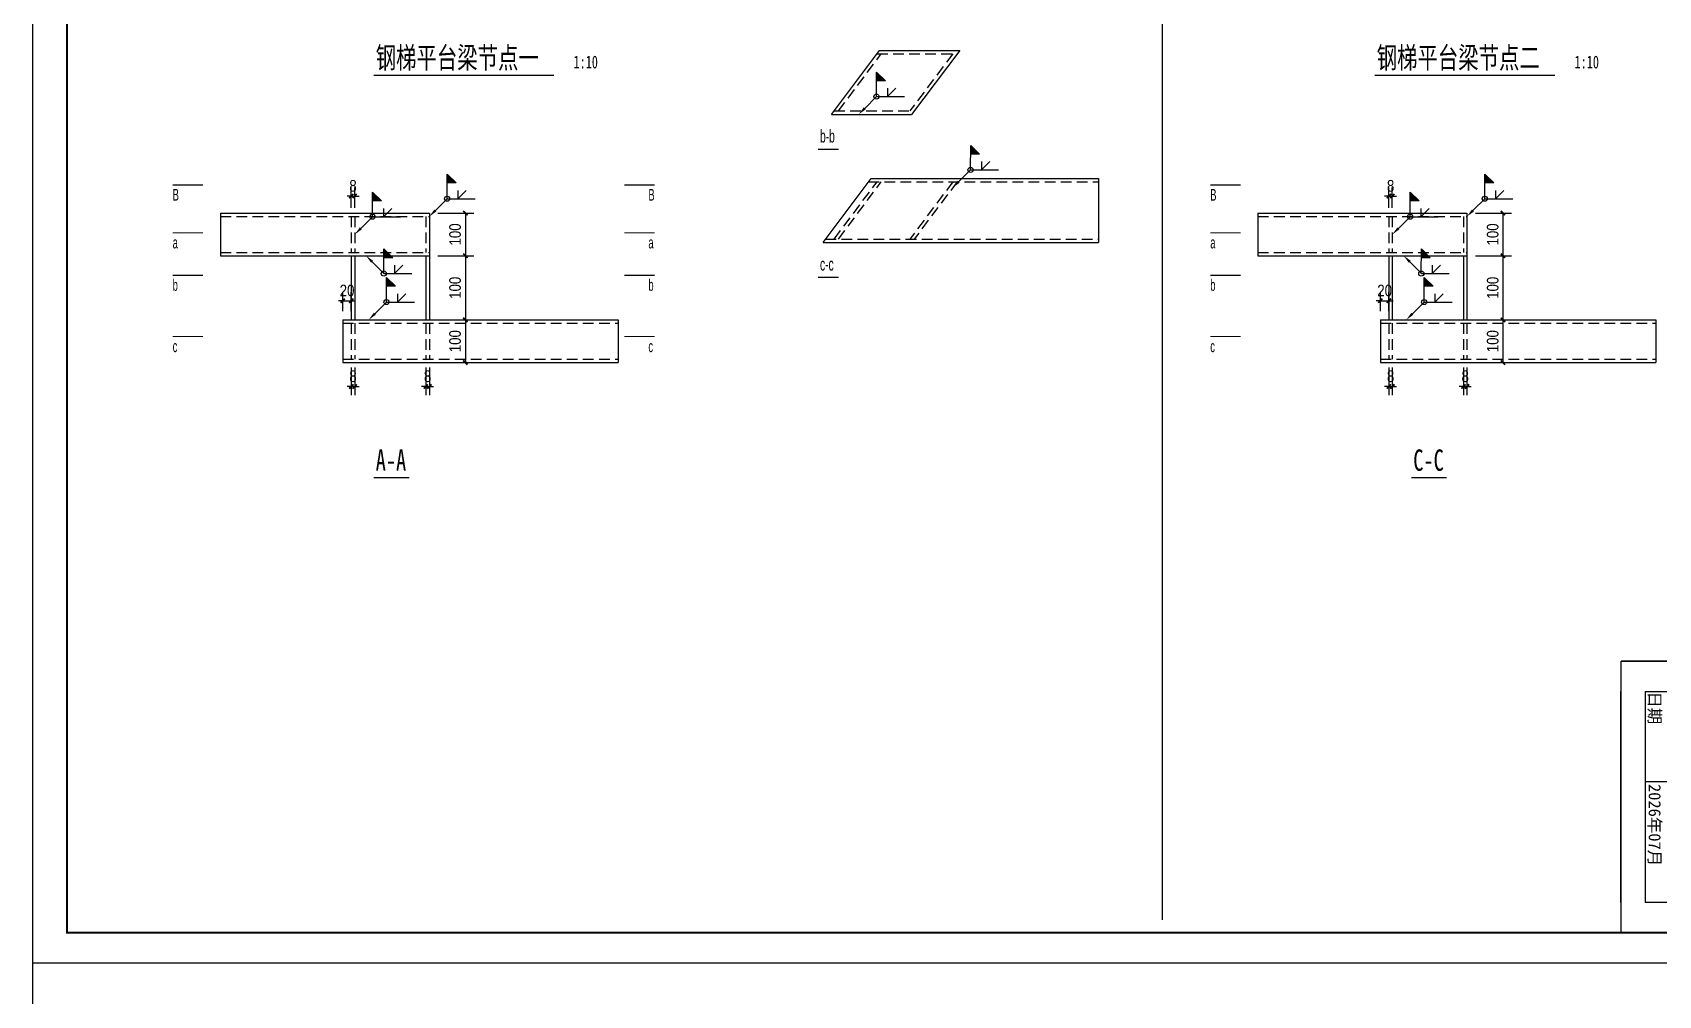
# Model space of a CAD drawing. Extents: x -40040 to 35635, y -182662 to -38118.
# Drawn here: x 11003 to 14810, y -167398 to -165142 of the extents above; entities that cross this region are included whole.
import ezdxf
from ezdxf import colors
from ezdxf.entities.mleader import LeaderData, LeaderLine
from ezdxf.enums import TextEntityAlignment as Align
from ezdxf.math import Vec2, Vec3

# ---------------------------------------------------------------- set-up
doc = ezdxf.new("R2010")
doc.units = 0
doc.header["$LTSCALE"] = 1000
doc.header["$MEASUREMENT"] = 0
doc.linetypes.add('DASHED2', pattern=[0.375, 0.25, -0.125])
doc.layers.add('_0', color=7, linetype='Continuous', lineweight=25)
for name, color, linetype in [('A-ANNO-NOTE', 4, 'Continuous'), ('A-FURN-PATT-251', 251, 'Continuous'), ('GL', 131, 'Continuous'), ('JC', 7, 'Continuous')]:
    doc.layers.add(name, color=color, linetype=linetype)
doc.layers.add('A-ANNO-NPLT', color=250, linetype='Continuous', plot=False)
doc.styles.add('DIM_T3', font='ARIALN.TTF')
doc.styles.get("Standard").update_dxf_attribs({"font": 'tssdengs.shx', "width": 0.7, "bigfont": 'tssdchn.shx'})
doc.styles.add('TBLK-A1$0$EN', font='')
doc.styles.add('黑体', font='', dxfattribs={"width": 0.7})
doc.styles.get('TBLK-A1$0$EN').set_extended_font_data('SimSun')
doc.styles.get('黑体').set_extended_font_data('SimHei')
doc.dimstyles.new('_TCH_ARCH&&10', dxfattribs={"dimtxt": 27.062236, "dimasz": 10, "dimexe": 20, "dimexo": 20, "dimgap": 10, "dimtad": 1, "dimdec": 0, "dimzin": 0, "dimdsep": 46, "dimtxsty": 'DIM_T3', "dimblk": 'ARCHTICK', "dimcen": 0.09, "dimclrd": 6, "dimclre": 6, "dimclrt": 6, "dimazin": 2, "dimtfac": 1, "dimtdec": 0, "dimtix": 1, "dimtmove": 2, "dimatfit": 3, "dimfxl": 100, "dimfxlon": 1, "dimtolj": 1, "dimtzin": 0, "dimarcsym": 0})

# ---------------------------------------------------------------- blocks, each defined once
blk = doc.blocks.new('_ArchTick')
at = {"color": 0, "linetype": 'ByBlock', "const_width": 0.4}
blk.add_lwpolyline([(-0.5, -0.5), (0.5, 0.5)], dxfattribs=at)
blk = doc.blocks.new('*D79')
at = {"layer": 'Defpoints', "color": 0, "transparency": 16777216}
for p in [(11932.1, -165564.8), (11932.1, -165664.8), (12016.4, -165664.8)]:
    blk.add_point(p, dxfattribs=at)
at = {"layer": 'JC', "color": 6, "lineweight": -2, "transparency": 16777216}
for p, q in [((11952.1, -165564.8), (12036.4, -165564.8)), ((12016.4, -165564.8), (12016.4, -165664.8)), ((11952.1, -165664.8), (12036.4, -165664.8))]:
    blk.add_line(p, q, dxfattribs=at)
at = {"layer": 'JC', "color": 6, "lineweight": -2, "transparency": 16777216, "xscale": 10, "yscale": 10, "zscale": 10}
for p, rotation in [((12016.4, -165564.8), 90), ((12016.4, -165664.8), 270)]:
    blk.add_blockref('_ArchTick', p, dxfattribs=dict(at, rotation=rotation))
at = {"layer": 'JC', "color": 6, "transparency": 16777216, "insert": (11992.5, -165614.8), "char_height": 27.06, "attachment_point": 5, "rotation": 90, "style": 'DIM_T3'}
blk.add_mtext('\\A1;100', dxfattribs=at)
blk = doc.blocks.new('*D80')
at = {"layer": 'Defpoints', "color": 0, "transparency": 16777216}
for p in [(11932.1, -165664.8), (11932.1, -165814.8), (12016.4, -165814.8)]:
    blk.add_point(p, dxfattribs=at)
at = {"layer": 'JC', "color": 6, "lineweight": -2, "transparency": 16777216}
for p, q in [((11952.1, -165664.8), (12036.4, -165664.8)), ((12016.4, -165664.8), (12016.4, -165814.8)), ((11952.1, -165814.8), (12036.4, -165814.8))]:
    blk.add_line(p, q, dxfattribs=at)
at = {"layer": 'JC', "color": 6, "lineweight": -2, "transparency": 16777216, "xscale": 10, "yscale": 10, "zscale": 10}
for p, rotation in [((12016.4, -165664.8), 90), ((12016.4, -165814.8), 270)]:
    blk.add_blockref('_ArchTick', p, dxfattribs=dict(at, rotation=rotation))
at = {"layer": 'JC', "color": 6, "transparency": 16777216, "insert": (11992.5, -165739.8), "char_height": 27.06, "attachment_point": 5, "rotation": 90, "style": 'DIM_T3'}
blk.add_mtext('\\A1;100', dxfattribs=at)
blk = doc.blocks.new('*D81')
at = {"layer": 'Defpoints', "color": 0, "transparency": 16777216}
for p in [(11932.1, -165814.8), (11932.1, -165914.8), (12016.4, -165914.8)]:
    blk.add_point(p, dxfattribs=at)
at = {"layer": 'JC', "color": 6, "lineweight": -2, "transparency": 16777216}
for p, q in [((11952.1, -165814.8), (12036.4, -165814.8)), ((12016.4, -165814.8), (12016.4, -165914.8)), ((11952.1, -165914.8), (12036.4, -165914.8))]:
    blk.add_line(p, q, dxfattribs=at)
at = {"layer": 'JC', "color": 6, "lineweight": -2, "transparency": 16777216, "xscale": 10, "yscale": 10, "zscale": 10}
for p, rotation in [((12016.4, -165814.8), 90), ((12016.4, -165914.8), 270)]:
    blk.add_blockref('_ArchTick', p, dxfattribs=dict(at, rotation=rotation))
at = {"layer": 'JC', "color": 6, "transparency": 16777216, "insert": (11992.5, -165864.8), "char_height": 27.06, "attachment_point": 5, "rotation": 90, "style": 'DIM_T3'}
blk.add_mtext('\\A1;100', dxfattribs=at)
blk = doc.blocks.new('*D82')
at = {"layer": 'Defpoints', "color": 0, "transparency": 16777216}
for p in [(11757.4, -165524.9), (11749.4, -165572.8), (11757.4, -165572.8)]:
    blk.add_point(p, dxfattribs=at)
at = {"layer": 'JC', "color": 6, "lineweight": -2, "transparency": 16777216}
for p, q in [((11749.4, -165552.8), (11749.4, -165504.9)), ((11757.4, -165552.8), (11757.4, -165504.9)), ((11749.4, -165524.9), (11739.4, -165524.9)), ((11749.4, -165524.9), (11757.4, -165524.9)), ((11757.4, -165524.9), (11767.4, -165524.9))]:
    blk.add_line(p, q, dxfattribs=at)
at = {"layer": 'JC', "color": 6, "lineweight": -2, "transparency": 16777216, "xscale": 10, "yscale": 10, "zscale": 10}
blk.add_blockref('_ArchTick', (11749.4, -165524.9), dxfattribs=at)
at = {"layer": 'JC', "color": 6, "lineweight": -2, "transparency": 16777216, "xscale": 10, "yscale": 10, "zscale": 10, "rotation": 180}
blk.add_blockref('_ArchTick', (11757.4, -165524.9), dxfattribs=at)
at = {"layer": 'JC', "color": 6, "transparency": 16777216, "insert": (11753.4, -165501), "char_height": 27.06, "attachment_point": 5, "style": 'DIM_T3'}
blk.add_mtext('\\A1;8', dxfattribs=at)
blk = doc.blocks.new('*D83')
at = {"layer": 'Defpoints', "color": 0, "transparency": 16777216}
for p in [(11749.4, -165770.1), (11729.4, -165814.8), (11749.4, -165814.8)]:
    blk.add_point(p, dxfattribs=at)
at = {"layer": 'JC', "color": 6, "lineweight": -2, "transparency": 16777216}
for p, q in [((11729.4, -165770.1), (11719.4, -165770.1)), ((11729.4, -165794.8), (11729.4, -165750.1)), ((11729.4, -165770.1), (11749.4, -165770.1)), ((11749.4, -165794.8), (11749.4, -165750.1)), ((11749.4, -165770.1), (11759.4, -165770.1))]:
    blk.add_line(p, q, dxfattribs=at)
at = {"layer": 'JC', "color": 6, "lineweight": -2, "transparency": 16777216, "xscale": 10, "yscale": 10, "zscale": 10}
blk.add_blockref('_ArchTick', (11729.4, -165770.1), dxfattribs=at)
at = {"layer": 'JC', "color": 6, "lineweight": -2, "transparency": 16777216, "xscale": 10, "yscale": 10, "zscale": 10, "rotation": 180}
blk.add_blockref('_ArchTick', (11749.4, -165770.1), dxfattribs=at)
at = {"layer": 'JC', "color": 6, "transparency": 16777216, "insert": (11739.4, -165746.3), "char_height": 27.06, "attachment_point": 5, "style": 'DIM_T3'}
blk.add_mtext('\\A1;20', dxfattribs=at)
blk = doc.blocks.new('*D85')
at = {"layer": 'Defpoints', "color": 0, "transparency": 16777216}
for p in [(11924.1, -165906.8), (11932.1, -165906.8), (11932.1, -165971.1)]:
    blk.add_point(p, dxfattribs=at)
at = {"layer": 'JC', "color": 6, "lineweight": -2, "transparency": 16777216}
for p, q in [((11924.1, -165926.8), (11924.1, -165991.1)), ((11932.1, -165926.8), (11932.1, -165991.1)), ((11924.1, -165971.1), (11914.1, -165971.1)), ((11924.1, -165971.1), (11932.1, -165971.1)), ((11932.1, -165971.1), (11942.1, -165971.1))]:
    blk.add_line(p, q, dxfattribs=at)
at = {"layer": 'JC', "color": 6, "lineweight": -2, "transparency": 16777216, "xscale": 10, "yscale": 10, "zscale": 10}
blk.add_blockref('_ArchTick', (11924.1, -165971.1), dxfattribs=at)
at = {"layer": 'JC', "color": 6, "lineweight": -2, "transparency": 16777216, "xscale": 10, "yscale": 10, "zscale": 10, "rotation": 180}
blk.add_blockref('_ArchTick', (11932.1, -165971.1), dxfattribs=at)
at = {"layer": 'JC', "color": 6, "transparency": 16777216, "insert": (11928.1, -165947.2), "char_height": 27.06, "attachment_point": 5, "style": 'DIM_T3'}
blk.add_mtext('\\A1;8', dxfattribs=at)
blk = doc.blocks.new('*D78')
at = {"layer": 'Defpoints', "color": 0, "transparency": 16777216}
for p in [(11749.4, -165906.8), (11757.4, -165906.8), (11757.4, -165971.1)]:
    blk.add_point(p, dxfattribs=at)
at = {"layer": 'JC', "color": 6, "lineweight": -2, "transparency": 16777216}
for p, q in [((11749.4, -165926.8), (11749.4, -165991.1)), ((11757.4, -165926.8), (11757.4, -165991.1)), ((11749.4, -165971.1), (11739.4, -165971.1)), ((11749.4, -165971.1), (11757.4, -165971.1)), ((11757.4, -165971.1), (11767.4, -165971.1))]:
    blk.add_line(p, q, dxfattribs=at)
at = {"layer": 'JC', "color": 6, "lineweight": -2, "transparency": 16777216, "xscale": 10, "yscale": 10, "zscale": 10}
blk.add_blockref('_ArchTick', (11749.4, -165971.1), dxfattribs=at)
at = {"layer": 'JC', "color": 6, "lineweight": -2, "transparency": 16777216, "xscale": 10, "yscale": 10, "zscale": 10, "rotation": 180}
blk.add_blockref('_ArchTick', (11757.4, -165971.1), dxfattribs=at)
at = {"layer": 'JC', "color": 6, "transparency": 16777216, "insert": (11753.4, -165947.2), "char_height": 27.06, "attachment_point": 5, "style": 'DIM_T3'}
blk.add_mtext('\\A1;8', dxfattribs=at)
blk = doc.blocks.new('*D87')
at = {"layer": 'Defpoints', "color": 0, "transparency": 16777216}
for p in [(14361.8, -165564.8), (14361.8, -165664.8), (14446.1, -165664.8)]:
    blk.add_point(p, dxfattribs=at)
at = {"layer": 'JC', "color": 6, "lineweight": -2, "transparency": 16777216}
for p, q in [((14381.8, -165564.8), (14466.1, -165564.8)), ((14446.1, -165564.8), (14446.1, -165664.8)), ((14381.8, -165664.8), (14466.1, -165664.8))]:
    blk.add_line(p, q, dxfattribs=at)
at = {"layer": 'JC', "color": 6, "lineweight": -2, "transparency": 16777216, "xscale": 10, "yscale": 10, "zscale": 10}
for p, rotation in [((14446.1, -165564.8), 90), ((14446.1, -165664.8), 270)]:
    blk.add_blockref('_ArchTick', p, dxfattribs=dict(at, rotation=rotation))
at = {"layer": 'JC', "color": 6, "transparency": 16777216, "insert": (14422.2, -165614.8), "char_height": 27.06, "attachment_point": 5, "rotation": 90, "style": 'DIM_T3'}
blk.add_mtext('\\A1;100', dxfattribs=at)
blk = doc.blocks.new('*D88')
at = {"layer": 'Defpoints', "color": 0, "transparency": 16777216}
for p in [(14361.8, -165664.8), (14361.8, -165814.8), (14446.1, -165814.8)]:
    blk.add_point(p, dxfattribs=at)
at = {"layer": 'JC', "color": 6, "lineweight": -2, "transparency": 16777216}
for p, q in [((14381.8, -165664.8), (14466.1, -165664.8)), ((14446.1, -165664.8), (14446.1, -165814.8)), ((14381.8, -165814.8), (14466.1, -165814.8))]:
    blk.add_line(p, q, dxfattribs=at)
at = {"layer": 'JC', "color": 6, "lineweight": -2, "transparency": 16777216, "xscale": 10, "yscale": 10, "zscale": 10}
for p, rotation in [((14446.1, -165664.8), 90), ((14446.1, -165814.8), 270)]:
    blk.add_blockref('_ArchTick', p, dxfattribs=dict(at, rotation=rotation))
at = {"layer": 'JC', "color": 6, "transparency": 16777216, "insert": (14422.2, -165739.8), "char_height": 27.06, "attachment_point": 5, "rotation": 90, "style": 'DIM_T3'}
blk.add_mtext('\\A1;100', dxfattribs=at)
blk = doc.blocks.new('*D89')
at = {"layer": 'Defpoints', "color": 0, "transparency": 16777216}
for p in [(14361.8, -165814.8), (14361.8, -165914.8), (14446.1, -165914.8)]:
    blk.add_point(p, dxfattribs=at)
at = {"layer": 'JC', "color": 6, "lineweight": -2, "transparency": 16777216}
for p, q in [((14381.8, -165814.8), (14466.1, -165814.8)), ((14446.1, -165814.8), (14446.1, -165914.8)), ((14381.8, -165914.8), (14466.1, -165914.8))]:
    blk.add_line(p, q, dxfattribs=at)
at = {"layer": 'JC', "color": 6, "lineweight": -2, "transparency": 16777216, "xscale": 10, "yscale": 10, "zscale": 10}
for p, rotation in [((14446.1, -165814.8), 90), ((14446.1, -165914.8), 270)]:
    blk.add_blockref('_ArchTick', p, dxfattribs=dict(at, rotation=rotation))
at = {"layer": 'JC', "color": 6, "transparency": 16777216, "insert": (14422.2, -165864.8), "char_height": 27.06, "attachment_point": 5, "rotation": 90, "style": 'DIM_T3'}
blk.add_mtext('\\A1;100', dxfattribs=at)
blk = doc.blocks.new('*D90')
at = {"layer": 'Defpoints', "color": 0, "transparency": 16777216}
for p in [(14187.1, -165524.9), (14179.1, -165572.8), (14187.1, -165572.8)]:
    blk.add_point(p, dxfattribs=at)
at = {"layer": 'JC', "color": 6, "lineweight": -2, "transparency": 16777216}
for p, q in [((14179.1, -165552.8), (14179.1, -165504.9)), ((14187.1, -165552.8), (14187.1, -165504.9)), ((14179.1, -165524.9), (14169.1, -165524.9)), ((14179.1, -165524.9), (14187.1, -165524.9)), ((14187.1, -165524.9), (14197.1, -165524.9))]:
    blk.add_line(p, q, dxfattribs=at)
at = {"layer": 'JC', "color": 6, "lineweight": -2, "transparency": 16777216, "xscale": 10, "yscale": 10, "zscale": 10}
blk.add_blockref('_ArchTick', (14179.1, -165524.9), dxfattribs=at)
at = {"layer": 'JC', "color": 6, "lineweight": -2, "transparency": 16777216, "xscale": 10, "yscale": 10, "zscale": 10, "rotation": 180}
blk.add_blockref('_ArchTick', (14187.1, -165524.9), dxfattribs=at)
at = {"layer": 'JC', "color": 6, "transparency": 16777216, "insert": (14183.1, -165501), "char_height": 27.06, "attachment_point": 5, "style": 'DIM_T3'}
blk.add_mtext('\\A1;8', dxfattribs=at)
blk = doc.blocks.new('*D91')
at = {"layer": 'Defpoints', "color": 0, "transparency": 16777216}
for p in [(14179.1, -165770.1), (14159.1, -165814.8), (14179.1, -165814.8)]:
    blk.add_point(p, dxfattribs=at)
at = {"layer": 'JC', "color": 6, "lineweight": -2, "transparency": 16777216}
for p, q in [((14159.1, -165770.1), (14149.1, -165770.1)), ((14159.1, -165794.8), (14159.1, -165750.1)), ((14159.1, -165770.1), (14179.1, -165770.1)), ((14179.1, -165794.8), (14179.1, -165750.1)), ((14179.1, -165770.1), (14189.1, -165770.1))]:
    blk.add_line(p, q, dxfattribs=at)
at = {"layer": 'JC', "color": 6, "lineweight": -2, "transparency": 16777216, "xscale": 10, "yscale": 10, "zscale": 10}
blk.add_blockref('_ArchTick', (14159.1, -165770.1), dxfattribs=at)
at = {"layer": 'JC', "color": 6, "lineweight": -2, "transparency": 16777216, "xscale": 10, "yscale": 10, "zscale": 10, "rotation": 180}
blk.add_blockref('_ArchTick', (14179.1, -165770.1), dxfattribs=at)
at = {"layer": 'JC', "color": 6, "transparency": 16777216, "insert": (14169.1, -165746.3), "char_height": 27.06, "attachment_point": 5, "style": 'DIM_T3'}
blk.add_mtext('\\A1;20', dxfattribs=at)
blk = doc.blocks.new('*D92')
at = {"layer": 'Defpoints', "color": 0, "transparency": 16777216}
for p in [(14353.8, -165906.8), (14361.8, -165906.8), (14361.8, -165971.1)]:
    blk.add_point(p, dxfattribs=at)
at = {"layer": 'JC', "color": 6, "lineweight": -2, "transparency": 16777216}
for p, q in [((14353.8, -165926.8), (14353.8, -165991.1)), ((14361.8, -165926.8), (14361.8, -165991.1)), ((14353.8, -165971.1), (14343.8, -165971.1)), ((14353.8, -165971.1), (14361.8, -165971.1)), ((14361.8, -165971.1), (14371.8, -165971.1))]:
    blk.add_line(p, q, dxfattribs=at)
at = {"layer": 'JC', "color": 6, "lineweight": -2, "transparency": 16777216, "xscale": 10, "yscale": 10, "zscale": 10}
blk.add_blockref('_ArchTick', (14353.8, -165971.1), dxfattribs=at)
at = {"layer": 'JC', "color": 6, "lineweight": -2, "transparency": 16777216, "xscale": 10, "yscale": 10, "zscale": 10, "rotation": 180}
blk.add_blockref('_ArchTick', (14361.8, -165971.1), dxfattribs=at)
at = {"layer": 'JC', "color": 6, "transparency": 16777216, "insert": (14357.8, -165947.2), "char_height": 27.06, "attachment_point": 5, "style": 'DIM_T3'}
blk.add_mtext('\\A1;8', dxfattribs=at)
blk = doc.blocks.new('*D86')
at = {"layer": 'Defpoints', "color": 0, "transparency": 16777216}
for p in [(14179.1, -165906.8), (14187.1, -165906.8), (14187.1, -165971.1)]:
    blk.add_point(p, dxfattribs=at)
at = {"layer": 'JC', "color": 6, "lineweight": -2, "transparency": 16777216}
for p, q in [((14179.1, -165926.8), (14179.1, -165991.1)), ((14187.1, -165926.8), (14187.1, -165991.1)), ((14179.1, -165971.1), (14169.1, -165971.1)), ((14179.1, -165971.1), (14187.1, -165971.1)), ((14187.1, -165971.1), (14197.1, -165971.1))]:
    blk.add_line(p, q, dxfattribs=at)
at = {"layer": 'JC', "color": 6, "lineweight": -2, "transparency": 16777216, "xscale": 10, "yscale": 10, "zscale": 10}
blk.add_blockref('_ArchTick', (14179.1, -165971.1), dxfattribs=at)
at = {"layer": 'JC', "color": 6, "lineweight": -2, "transparency": 16777216, "xscale": 10, "yscale": 10, "zscale": 10, "rotation": 180}
blk.add_blockref('_ArchTick', (14187.1, -165971.1), dxfattribs=at)
at = {"layer": 'JC', "color": 6, "transparency": 16777216, "insert": (14183.1, -165947.2), "char_height": 27.06, "attachment_point": 5, "style": 'DIM_T3'}
blk.add_mtext('\\A1;8', dxfattribs=at)
blk = doc.blocks.new('tukuang 10')
at = {"layer": 'A-ANNO-NOTE', "const_width": 5.05, "flags": 128}
blk.add_lwpolyline([(-8916.3, -167250.2), (-3127.8, -167250.2), (-3127.8, -163191.2), (-8916.3, -163191.2)], close=True, dxfattribs=at)
at = {"layer": 'A-ANNO-NOTE', "const_width": 3.54, "flags": 128}
blk.add_lwpolyline([(-5277.5, -166614.4), (-3127.8, -166614.4)], dxfattribs=at)
at = {"layer": 'A-ANNO-NOTE', "const_width": 3.54}
blk.add_lwpolyline([(-5277.5, -166614.4), (-5277.5, -167250.2)], dxfattribs=at)
at = {"layer": 'A-ANNO-NPLT'}
for p, q in [((-5221, -166685.1), (-5221, -167179.4)), ((-5221, -166685.1), (-5221, -167179.4)), ((-3184.4, -166897.2), (-5221, -166897.2))]:
    blk.add_line(p, q, dxfattribs=at)
blk.add_lwpolyline([(-8997.1, -167320.9), (-3057.1, -167320.9), (-3057.1, -163120.4), (-8997.1, -163120.4)], close=True, dxfattribs=at)
for points in [[(-5277.5, -167179.4), (-5277.5, -166685.1)], [(-5221, -166685.1), (-3184.4, -166685.1)], [(-3184.4, -167179.4), (-5221, -167179.4)]]:
    blk.add_lwpolyline(points, dxfattribs=at)
at = {"layer": 'A-ANNO-NOTE', "style": 'TBLK-A1$0$EN'}
for s, p in [('日期', (-5221, -166685.1)), ('2026年07月', (-5221, -166902.1))]:
    blk.add_text(s, height=28.29, rotation=270, dxfattribs=at).set_placement(p, align=Align.BOTTOM_LEFT)

msp = doc.modelspace()

# ---------------------------------------------------------------- hatches: boundary and pattern name
at = {"layer": 'JC'}
h = msp.add_hatch(color=2, dxfattribs=at)
h.dxf.hatch_style = 1
h.paths.add_polyline_path([(13000.1, -165255.1), (12979.5, -165234.5), (12979.3, -165255.1)])
h = msp.add_hatch(color=2, dxfattribs=at)
h.dxf.hatch_style = 1
h.paths.add_polyline_path([(13220.4, -165426.7), (13199.8, -165406.1), (13199.7, -165426.7)])
h = msp.add_hatch(color=2, dxfattribs=at)
h.dxf.hatch_style = 1
h.paths.add_polyline_path([(11994.7, -165494.3), (11974.1, -165473.7), (11973.9, -165494.3)])
h = msp.add_hatch(color=2, dxfattribs=at)
h.dxf.hatch_style = 1
h.paths.add_polyline_path([(14424.4, -165494.3), (14403.8, -165473.7), (14403.6, -165494.3)])
h = msp.add_hatch(color=2, dxfattribs=at)
h.dxf.hatch_style = 1
h.paths.add_polyline_path([(11820, -165536.3), (11799.4, -165515.7), (11799.3, -165536.3)])
h = msp.add_hatch(color=2, dxfattribs=at)
h.dxf.hatch_style = 1
h.paths.add_polyline_path([(14249.7, -165536.3), (14229.1, -165515.7), (14229, -165536.3)])
h = msp.add_hatch(color=2, dxfattribs=at)
h.dxf.hatch_style = 1
h.paths.add_polyline_path([(11846.3, -165669.5), (11825.7, -165648.9), (11825.6, -165669.5)])
h = msp.add_hatch(color=2, dxfattribs=at)
h.dxf.hatch_style = 1
h.paths.add_polyline_path([(14276, -165669.5), (14255.4, -165648.9), (14255.3, -165669.5)])
h = msp.add_hatch(color=2, dxfattribs=at)
h.dxf.hatch_style = 1
h.paths.add_polyline_path([(11852.7, -165736.3), (11832.1, -165715.7), (11832, -165736.3)])
h = msp.add_hatch(color=2, dxfattribs=at)
h.dxf.hatch_style = 1
h.paths.add_polyline_path([(14282.4, -165736.3), (14261.8, -165715.7), (14261.7, -165736.3)])

# ---------------------------------------------------------------- linework, layer by layer
at = {"layer": 'A-FURN-PATT-251'}
for p, q in [((11002.9, -88120.4), (11002.9, -182662.1)), ((13647.9, -163220.4), (13647.9, -167220.4))]:
    msp.add_line(p, q, dxfattribs=at)
at = {"layer": 'GL', "color": 2}
for p, q in [((12874, -165333.6), (12986.5, -165183.6)), ((12986.5, -165183.6), (13174, -165183.6)), ((13174, -165183.6), (13061.5, -165333.6)), ((12874, -165333.6), (13061.5, -165333.6))]:
    msp.add_line(p, q, dxfattribs=at)
at = {"layer": 'GL', "color": 2, "linetype": 'DASHED2', "ltscale": 0.1}
for p, q in [((12890, -165325.6), (12990.5, -165191.6)), ((12980.5, -165191.6), (13168, -165191.6)), ((13158, -165191.6), (13057.5, -165325.6)), ((12880, -165325.6), (13067.5, -165325.6))]:
    msp.add_line(p, q, dxfattribs=at)
at = {"layer": 'GL', "color": 81}
for p, q in [((12854, -165633.6), (12966.5, -165483.6)), ((12966.5, -165483.6), (13498.7, -165483.6)), ((13498.7, -165483.6), (13498.7, -165633.6)), ((12854, -165633.6), (13498.7, -165633.6)), ((11729.4, -165814.8), (12374.1, -165814.8)), ((11729.4, -165822.8), (11729.4, -165906.8)), ((12374.1, -165814.8), (12374.1, -165914.8)), ((14159.1, -165814.8), (14803.8, -165814.8)), ((14159.1, -165822.8), (14159.1, -165906.8)), ((14803.8, -165814.8), (14803.8, -165914.8)), ((11729.4, -165914.8), (12374.1, -165914.8)), ((14159.1, -165914.8), (14803.8, -165914.8))]:
    msp.add_line(p, q, dxfattribs=at)
at = {"layer": 'GL', "color": 81, "linetype": 'DASHED2', "ltscale": 0.1}
for p, q in [((12880, -165625.6), (12980.5, -165491.6)), ((12890, -165625.6), (12990.5, -165491.6)), ((12960.5, -165491.6), (13498.7, -165491.6)), ((13158, -165491.6), (13057.5, -165625.6)), ((13168, -165491.6), (13067.5, -165625.6)), ((12860, -165625.6), (13498.7, -165625.6)), ((11729.4, -165822.8), (12374.1, -165822.8)), ((11749.4, -165822.8), (11749.4, -165906.8)), ((11757.4, -165822.8), (11757.4, -165906.8)), ((11924.1, -165822.8), (11924.1, -165906.8)), ((11932.1, -165822.8), (11932.1, -165906.8)), ((14159.1, -165822.8), (14803.8, -165822.8)), ((14179.1, -165822.8), (14179.1, -165906.8)), ((14187.1, -165822.8), (14187.1, -165906.8)), ((14353.8, -165822.8), (14353.8, -165906.8)), ((14361.8, -165822.8), (14361.8, -165906.8)), ((11729.4, -165906.8), (12374.1, -165906.8)), ((14159.1, -165906.8), (14803.8, -165906.8))]:
    msp.add_line(p, q, dxfattribs=at)
at = {"layer": 'GL'}
for p, q in [((11442.8, -165564.8), (11932.1, -165564.8)), ((11442.8, -165564.8), (11442.8, -165664.8)), ((11932.1, -165564.8), (11932.1, -165664.8)), ((13872.5, -165564.8), (14361.8, -165564.8)), ((13872.5, -165564.8), (13872.5, -165664.8)), ((14361.8, -165564.8), (14361.8, -165664.8)), ((11442.8, -165664.8), (11932.1, -165664.8)), ((13872.5, -165664.8), (14361.8, -165664.8)), ((11729.4, -165814.8), (11729.4, -165914.8)), ((14159.1, -165814.8), (14159.1, -165914.8))]:
    msp.add_line(p, q, dxfattribs=at)
at = {"layer": 'GL', "linetype": 'DASHED2', "ltscale": 0.1}
for p, q in [((11442.8, -165572.8), (11932.1, -165572.8)), ((11749.4, -165572.8), (11749.4, -165656.8)), ((11757.4, -165572.8), (11757.4, -165656.8)), ((11924.1, -165572.8), (11924.1, -165656.8)), ((11932.1, -165572.8), (11932.1, -165656.8)), ((13872.5, -165572.8), (14361.8, -165572.8)), ((14179.1, -165572.8), (14179.1, -165656.8)), ((14187.1, -165572.8), (14187.1, -165656.8)), ((14353.8, -165572.8), (14353.8, -165656.8)), ((14361.8, -165572.8), (14361.8, -165656.8)), ((11442.8, -165656.8), (11932.1, -165656.8)), ((13872.5, -165656.8), (14361.8, -165656.8))]:
    msp.add_line(p, q, dxfattribs=at)
at = {"layer": 'GL', "color": 2}
msp.add_lwpolyline([(12986.5, -165183.6), (13023.7, -165183.6)], dxfattribs=at)
at = {"layer": 'JC', "color": 6}
for p, q in [((11802.4, -165241.6), (12223.3, -165241.6)), ((14146.4, -165241.6), (14567.3, -165241.6)), ((12842.8, -165415.2), (12890.6, -165415.2)), ((12842.8, -165715.2), (12890.6, -165715.2)), ((11802.4, -166184.2), (11884.6, -166184.2)), ((14232.1, -166184.2), (14314.3, -166184.2))]:
    msp.add_line(p, q, dxfattribs=at)
at = {"layer": 'JC', "color": 2}
for p, q in [((12979.1, -165292), (12979.5, -165234.5)), ((12979.5, -165234.5), (13000.1, -165255.1)), ((13000.1, -165255.1), (12979.3, -165255.1)), ((13004.6, -165272.5), (13004.6, -165292)), ((13004.6, -165292), (13024.1, -165272.5)), ((12979.5, -165292), (13044.6, -165292)), ((13199.4, -165463.6), (13199.8, -165406.1)), ((13220.4, -165426.7), (13199.7, -165426.7)), ((13199.8, -165406.1), (13220.4, -165426.7)), ((13199.8, -165463.6), (13264.9, -165463.6)), ((13224.9, -165444.1), (13224.9, -165463.6)), ((13224.9, -165463.6), (13244.4, -165444.1)), ((11973.7, -165531.2), (11974.1, -165473.7)), ((11994.7, -165494.3), (11973.9, -165494.3)), ((11974.1, -165473.7), (11994.7, -165494.3)), ((14403.4, -165531.2), (14403.8, -165473.7)), ((14424.4, -165494.3), (14403.6, -165494.3)), ((14403.8, -165473.7), (14424.4, -165494.3)), ((11799, -165573.2), (11799.4, -165515.7)), ((11820, -165536.3), (11799.3, -165536.3)), ((11799.4, -165515.7), (11820, -165536.3)), ((11974.1, -165531.2), (12039.2, -165531.2)), ((11999.1, -165511.7), (11999.1, -165531.2)), ((11999.1, -165531.2), (12018.7, -165511.7)), ((14228.7, -165573.2), (14229.1, -165515.7)), ((14249.7, -165536.3), (14229, -165536.3)), ((14229.1, -165515.7), (14249.7, -165536.3)), ((14403.8, -165531.2), (14468.9, -165531.2)), ((14428.9, -165511.7), (14428.9, -165531.2)), ((14428.9, -165531.2), (14448.4, -165511.7)), ((11799.4, -165573.2), (11864.5, -165573.2)), ((11824.5, -165553.7), (11824.5, -165573.2)), ((11824.5, -165573.2), (11844, -165553.7)), ((14229.1, -165573.2), (14294.2, -165573.2)), ((14254.2, -165553.7), (14254.2, -165573.2)), ((14254.2, -165573.2), (14273.7, -165553.7)), ((11825.3, -165706.4), (11825.7, -165648.9)), ((11825.7, -165648.9), (11846.3, -165669.5)), ((14255, -165706.4), (14255.4, -165648.9)), ((14255.4, -165648.9), (14276, -165669.5)), ((11749.4, -165664.8), (11749.4, -165814.8)), ((11757.4, -165664.8), (11757.4, -165814.8)), ((11846.3, -165669.5), (11825.6, -165669.5)), ((11850.8, -165686.8), (11850.8, -165706.4)), ((11850.8, -165706.4), (11870.3, -165686.8)), ((11924.1, -165664.8), (11924.1, -165814.8)), ((11932.1, -165664.8), (11932.1, -165814.8)), ((14179.1, -165664.8), (14179.1, -165814.8)), ((14187.1, -165664.8), (14187.1, -165814.8)), ((14276, -165669.5), (14255.3, -165669.5)), ((14280.5, -165686.8), (14280.5, -165706.4)), ((14280.5, -165706.4), (14300, -165686.8)), ((14353.8, -165664.8), (14353.8, -165814.8)), ((14361.8, -165664.8), (14361.8, -165814.8)), ((11825.7, -165706.4), (11890.8, -165706.4)), ((11831.8, -165773.2), (11832.1, -165715.7)), ((11852.7, -165736.3), (11832, -165736.3)), ((11832.1, -165715.7), (11852.7, -165736.3)), ((14255.4, -165706.4), (14320.5, -165706.4)), ((14261.5, -165773.2), (14261.8, -165715.7)), ((14282.4, -165736.3), (14261.7, -165736.3)), ((14261.8, -165715.7), (14282.4, -165736.3)), ((11832.1, -165773.2), (11897.2, -165773.2)), ((11857.2, -165753.7), (11857.2, -165773.2)), ((11857.2, -165773.2), (11876.7, -165753.7)), ((14261.8, -165773.2), (14326.9, -165773.2)), ((14286.9, -165753.7), (14286.9, -165773.2)), ((14286.9, -165773.2), (14306.4, -165753.7))]:
    msp.add_line(p, q, dxfattribs=at)
at = {"layer": 'JC', "color": 6, "const_width": 3}
for points in [[(11402.1, -165499), (11331, -165499)], [(12388.6, -165499), (12459.7, -165499)], [(13831.8, -165499), (13760.7, -165499)], [(11402.1, -165611), (11331, -165611)], [(12388.6, -165611), (12459.7, -165611)], [(13831.8, -165611), (13760.7, -165611)], [(11402.1, -165710.4), (11331, -165710.4)], [(12388.6, -165710.4), (12459.7, -165710.4)], [(13831.8, -165710.4), (13760.7, -165710.4)], [(11402.1, -165853.9), (11331, -165853.9)], [(12388.6, -165853.9), (12459.7, -165853.9)], [(13831.8, -165853.9), (13760.7, -165853.9)]]:
    msp.add_lwpolyline(points, dxfattribs=at)
at = {"layer": 'JC', "color": 2}
for centre in [(12979.1, -165292), (13199.4, -165463.6), (11973.7, -165531.2), (14403.4, -165531.2), (11799, -165573.2), (14228.7, -165573.2), (11825.3, -165706.4), (14255, -165706.4), (11831.8, -165773.2), (14261.5, -165773.2)]:
    msp.add_circle(centre, 6, dxfattribs=at)

# ---------------------------------------------------------------- block references
at = {"layer": '_0'}
msp.add_blockref('tukuang 10', (20000, 0), dxfattribs=at)

# ---------------------------------------------------------------- texts
at = {"layer": 'JC', "color": 6, "width": 0.7}
for s, height, style, p in [('钢梯平台梁节点一', 50, '黑体', (11806.5, -165225.9)), ('1:10', 30, '黑体', (12269.7, -165225.9)), ('钢梯平台梁节点二', 50, '黑体', (14150.5, -165225.9)), ('1:10', 30, '黑体', (14613.8, -165225.9)), ('b-b', 30, 'DIM_T3', (12846.9, -165399.5)), ('B', 27.1, 'DIM_T3', (11331.1, -165535.5)), ('B', 27.1, 'DIM_T3', (12445.1, -165535.5)), ('B', 27.1, 'DIM_T3', (13760.8, -165535.5)), ('a', 27.1, 'DIM_T3', (11331.1, -165647.5)), ('a', 27.1, 'DIM_T3', (12445.1, -165647.5)), ('a', 27.1, 'DIM_T3', (13760.8, -165647.5)), ('c-c', 30, 'DIM_T3', (12846.9, -165699.5)), ('b', 27.1, 'DIM_T3', (11331.1, -165746.9)), ('b', 27.1, 'DIM_T3', (12445.1, -165746.9)), ('b', 27.1, 'DIM_T3', (13760.8, -165746.9)), ('c', 27.1, 'DIM_T3', (11331.1, -165890.4)), ('c', 27.1, 'DIM_T3', (12445.1, -165890.4)), ('c', 27.1, 'DIM_T3', (13760.8, -165890.4)), ('C-C', 50, '黑体', (14236.2, -166168.5)), ('A-A', 50, '黑体', (11806.5, -166168.5))]:
    msp.add_text(s, height=height, dxfattribs=dict(at, style=style)).set_placement(p)

# ---------------------------------------------------------------- dimensions: what is measured, and where the dimension line sits
at = {"layer": 'JC', "color": 2}
for base, p1, p2, picture, middle in [((11757.4, -165524.9), (11749.4, -165572.8), (11757.4, -165572.8), '*D82', (11753.4, -165501)), ((14187.1, -165524.9), (14179.1, -165572.8), (14187.1, -165572.8), '*D90', (14183.1, -165501)), ((11749.4, -165770.1), (11729.4, -165814.8), (11749.4, -165814.8), '*D83', (11739.4, -165746.3)), ((14179.1, -165770.1), (14159.1, -165814.8), (14179.1, -165814.8), '*D91', (14169.1, -165746.3)), ((11757.4, -165971.1), (11749.4, -165906.8), (11757.4, -165906.8), '*D78', (11753.4, -165947.2)), ((11932.1, -165971.1), (11924.1, -165906.8), (11932.1, -165906.8), '*D85', (11928.1, -165947.2)), ((14187.1, -165971.1), (14179.1, -165906.8), (14187.1, -165906.8), '*D86', (14183.1, -165947.2)), ((14361.8, -165971.1), (14353.8, -165906.8), (14361.8, -165906.8), '*D92', (14357.8, -165947.2))]:
    dim = msp.add_linear_dim(base=base, p1=p1, p2=p2, dimstyle='_TCH_ARCH&&10', dxfattribs=at)
    dim.commit()
    dim.dimension.update_dxf_attribs({"geometry": picture, "text_midpoint": middle})
for base, p1, p2, picture, middle in [((12016.4, -165664.8), (11932.1, -165564.8), (11932.1, -165664.8), '*D79', (11992.5, -165614.8)), ((14446.1, -165664.8), (14361.8, -165564.8), (14361.8, -165664.8), '*D87', (14422.2, -165614.8)), ((12016.4, -165914.8), (11932.1, -165814.8), (11932.1, -165914.8), '*D81', (11992.5, -165864.8)), ((14446.1, -165914.8), (14361.8, -165814.8), (14361.8, -165914.8), '*D89', (14422.2, -165864.8))]:
    dim = msp.add_linear_dim(base=base, p1=p1, p2=p2, angle=90, dimstyle='_TCH_ARCH&&10', dxfattribs=at)
    dim.commit()
    dim.dimension.update_dxf_attribs({"geometry": picture, "text_midpoint": middle})
for base, p1, p2, picture, middle in [((12016.4, -165814.8), (11932.1, -165664.8), (11932.1, -165814.8), '*D80', (11992.5, -165739.8)), ((14446.1, -165814.8), (14361.8, -165664.8), (14361.8, -165814.8), '*D88', (14422.2, -165739.8))]:
    dim = msp.add_linear_dim(base=base, p1=p1, p2=p2, angle=90, text='100', dimstyle='_TCH_ARCH&&10', dxfattribs=at)
    dim.commit()
    dim.dimension.update_dxf_attribs({"geometry": picture, "text_midpoint": middle})

# ---------------------------------------------------------------- leaders
ml = msp.add_multileader_mtext('Standard', dxfattribs=at)
ml.set_content('', color=2)
ml.set_leader_properties()
ml.build(insert=Vec2(0, 0))
ml.multileader.update_dxf_attribs({"text_right_attachment_type": 6, "dogleg_length": 0.36, "arrow_head_size": 20})
ctx = ml.context
ctx.base_point, ctx.char_height, ctx.arrow_head_size, ctx.landing_gap_size, ctx.plane_origin = Vec3(12979.5, -165292), 0.18, 20, 0.09, Vec3(12937.5, -165333.6)
ctx.right_attachment = 6
notes = []
notes.append((ctx, [(0, (1, 1, 0), (12979.1, -165292), (1, 0), 0.36, [(0, [(12937.5, -165333.6)], 0, [])])]))
ctx.mtext.insert, ctx.mtext.flow_direction = Vec3(12979.5, -165291.9), 5
ml = msp.add_multileader_mtext('Standard', dxfattribs=at)
ml.set_content('', color=2)
ml.set_leader_properties()
ml.build(insert=Vec2(0, 0))
ml.multileader.update_dxf_attribs({"text_right_attachment_type": 6, "dogleg_length": 0.36, "arrow_head_size": 20})
ctx = ml.context
ctx.base_point, ctx.char_height, ctx.arrow_head_size, ctx.landing_gap_size, ctx.plane_origin = Vec3(13199.8, -165463.6), 0.18, 20, 0.09, Vec3(13157.8, -165505.2)
ctx.right_attachment = 6
notes.append((ctx, [(0, (1, 1, 0), (13199.4, -165463.6), (1, 0), 0.36, [(0, [(13157.8, -165505.2)], 0, [])])]))
ctx.mtext.insert, ctx.mtext.flow_direction = Vec3(13199.9, -165463.5), 5
ml = msp.add_multileader_mtext('Standard', dxfattribs=at)
ml.set_content('', color=2)
ml.set_leader_properties()
ml.build(insert=Vec2(0, 0))
ml.multileader.update_dxf_attribs({"text_right_attachment_type": 6, "dogleg_length": 0.36, "arrow_head_size": 20})
ctx = ml.context
ctx.base_point, ctx.char_height, ctx.arrow_head_size, ctx.landing_gap_size, ctx.plane_origin = Vec3(11974.1, -165531.2), 0.18, 20, 0.09, Vec3(11932.1, -165572.8)
ctx.right_attachment = 6
notes.append((ctx, [(0, (1, 1, 0), (11973.7, -165531.2), (1, 0), 0.36, [(0, [(11932.1, -165572.8)], 0, [])])]))
ctx.mtext.insert, ctx.mtext.flow_direction = Vec3(11974.1, -165531.1), 5
ml = msp.add_multileader_mtext('Standard', dxfattribs=at)
ml.set_content('', color=2)
ml.set_leader_properties()
ml.build(insert=Vec2(0, 0))
ml.multileader.update_dxf_attribs({"text_right_attachment_type": 6, "dogleg_length": 0.36, "arrow_head_size": 20})
ctx = ml.context
ctx.base_point, ctx.char_height, ctx.arrow_head_size, ctx.landing_gap_size, ctx.plane_origin = Vec3(14403.8, -165531.2), 0.18, 20, 0.09, Vec3(14361.8, -165572.8)
ctx.right_attachment = 6
notes.append((ctx, [(0, (1, 1, 0), (14403.4, -165531.2), (1, 0), 0.36, [(0, [(14361.8, -165572.8)], 0, [])])]))
ctx.mtext.insert, ctx.mtext.flow_direction = Vec3(14403.8, -165531.1), 5
ml = msp.add_multileader_mtext('Standard', dxfattribs=at)
ml.set_content('', color=2)
ml.set_leader_properties()
ml.build(insert=Vec2(0, 0))
ml.multileader.update_dxf_attribs({"text_right_attachment_type": 6, "dogleg_length": 0.36, "arrow_head_size": 20})
ctx = ml.context
ctx.base_point, ctx.char_height, ctx.arrow_head_size, ctx.landing_gap_size, ctx.plane_origin = Vec3(11799.4, -165573.2), 0.18, 20, 0.09, Vec3(11757.4, -165614.8)
ctx.right_attachment = 6
notes.append((ctx, [(0, (1, 1, 0), (11799, -165573.2), (1, 0), 0.36, [(0, [(11757.4, -165614.8)], 0, [])])]))
ctx.mtext.insert, ctx.mtext.flow_direction = Vec3(11799.5, -165573.1), 5
ml = msp.add_multileader_mtext('Standard', dxfattribs=at)
ml.set_content('', color=2)
ml.set_leader_properties()
ml.build(insert=Vec2(0, 0))
ml.multileader.update_dxf_attribs({"text_right_attachment_type": 6, "dogleg_length": 0.36, "arrow_head_size": 20})
ctx = ml.context
ctx.base_point, ctx.char_height, ctx.arrow_head_size, ctx.landing_gap_size, ctx.plane_origin = Vec3(14229.1, -165573.2), 0.18, 20, 0.09, Vec3(14187.1, -165614.8)
ctx.right_attachment = 6
notes.append((ctx, [(0, (1, 1, 0), (14228.7, -165573.2), (1, 0), 0.36, [(0, [(14187.1, -165614.8)], 0, [])])]))
ctx.mtext.insert, ctx.mtext.flow_direction = Vec3(14229.2, -165573.1), 5
ml = msp.add_multileader_mtext('Standard', dxfattribs=at)
ml.set_content('', color=2)
ml.set_leader_properties()
ml.build(insert=Vec2(0, 0))
ml.multileader.update_dxf_attribs({"text_right_attachment_type": 6, "dogleg_length": 0.36, "arrow_head_size": 20})
ctx = ml.context
ctx.base_point, ctx.char_height, ctx.arrow_head_size, ctx.landing_gap_size, ctx.plane_origin = Vec3(11826.1, -165706.4), 0.18, 20, 0.09, Vec3(11784.1, -165664.8)
ctx.right_attachment = 6
notes.append((ctx, [(0, (1, 1, 0), (11825.7, -165706.4), (1, 0), 0.36, [(0, [(11784.1, -165664.8)], 0, [])])]))
ctx.mtext.insert, ctx.mtext.flow_direction = Vec3(11826.2, -165706.3), 5
ml = msp.add_multileader_mtext('Standard', dxfattribs=at)
ml.set_content('', color=2)
ml.set_leader_properties()
ml.build(insert=Vec2(0, 0))
ml.multileader.update_dxf_attribs({"text_right_attachment_type": 6, "dogleg_length": 0.36, "arrow_head_size": 20})
ctx = ml.context
ctx.base_point, ctx.char_height, ctx.arrow_head_size, ctx.landing_gap_size, ctx.plane_origin = Vec3(14255.8, -165706.4), 0.18, 20, 0.09, Vec3(14213.8, -165664.8)
ctx.right_attachment = 6
notes.append((ctx, [(0, (1, 1, 0), (14255.4, -165706.4), (1, 0), 0.36, [(0, [(14213.8, -165664.8)], 0, [])])]))
ctx.mtext.insert, ctx.mtext.flow_direction = Vec3(14255.9, -165706.3), 5
ml = msp.add_multileader_mtext('Standard', dxfattribs=at)
ml.set_content('', color=2)
ml.set_leader_properties()
ml.build(insert=Vec2(0, 0))
ml.multileader.update_dxf_attribs({"text_right_attachment_type": 6, "dogleg_length": 0.36, "arrow_head_size": 20})
ctx = ml.context
ctx.base_point, ctx.char_height, ctx.arrow_head_size, ctx.landing_gap_size, ctx.plane_origin = Vec3(11832.1, -165773.2), 0.18, 20, 0.09, Vec3(11790.2, -165814.8)
ctx.right_attachment = 6
notes.append((ctx, [(0, (1, 1, 0), (11831.8, -165773.2), (1, 0), 0.36, [(0, [(11790.2, -165814.8)], 0, [])])]))
ctx.mtext.insert, ctx.mtext.flow_direction = Vec3(11832.2, -165773.1), 5
ml = msp.add_multileader_mtext('Standard', dxfattribs=at)
ml.set_content('', color=2)
ml.set_leader_properties()
ml.build(insert=Vec2(0, 0))
ml.multileader.update_dxf_attribs({"text_right_attachment_type": 6, "dogleg_length": 0.36, "arrow_head_size": 20})
ctx = ml.context
ctx.base_point, ctx.char_height, ctx.arrow_head_size, ctx.landing_gap_size, ctx.plane_origin = Vec3(14261.8, -165773.2), 0.18, 20, 0.09, Vec3(14219.9, -165814.8)
ctx.right_attachment = 6
notes.append((ctx, [(0, (1, 1, 0), (14261.5, -165773.2), (1, 0), 0.36, [(0, [(14219.9, -165814.8)], 0, [])])]))
ctx.mtext.insert, ctx.mtext.flow_direction = Vec3(14261.9, -165773.1), 5
for ctx, leaders in notes:
    for number, flags, end, landing, length, lines in leaders:
        leader = LeaderData()
        leader.index, (leader.has_last_leader_line, leader.has_dogleg_vector, leader.attachment_direction) = number, flags
        leader.last_leader_point, leader.dogleg_vector, leader.dogleg_length = Vec3(end), Vec3(landing), length
        for number, points, colour, breaks in lines:
            line = LeaderLine()
            line.index, line.vertices, line.color, line.breaks = number, Vec3.list(points), colors.encode_raw_color(colour), breaks
            leader.lines.append(line)
        ctx.leaders.append(leader)

doc.saveas('drawing.dxf')
